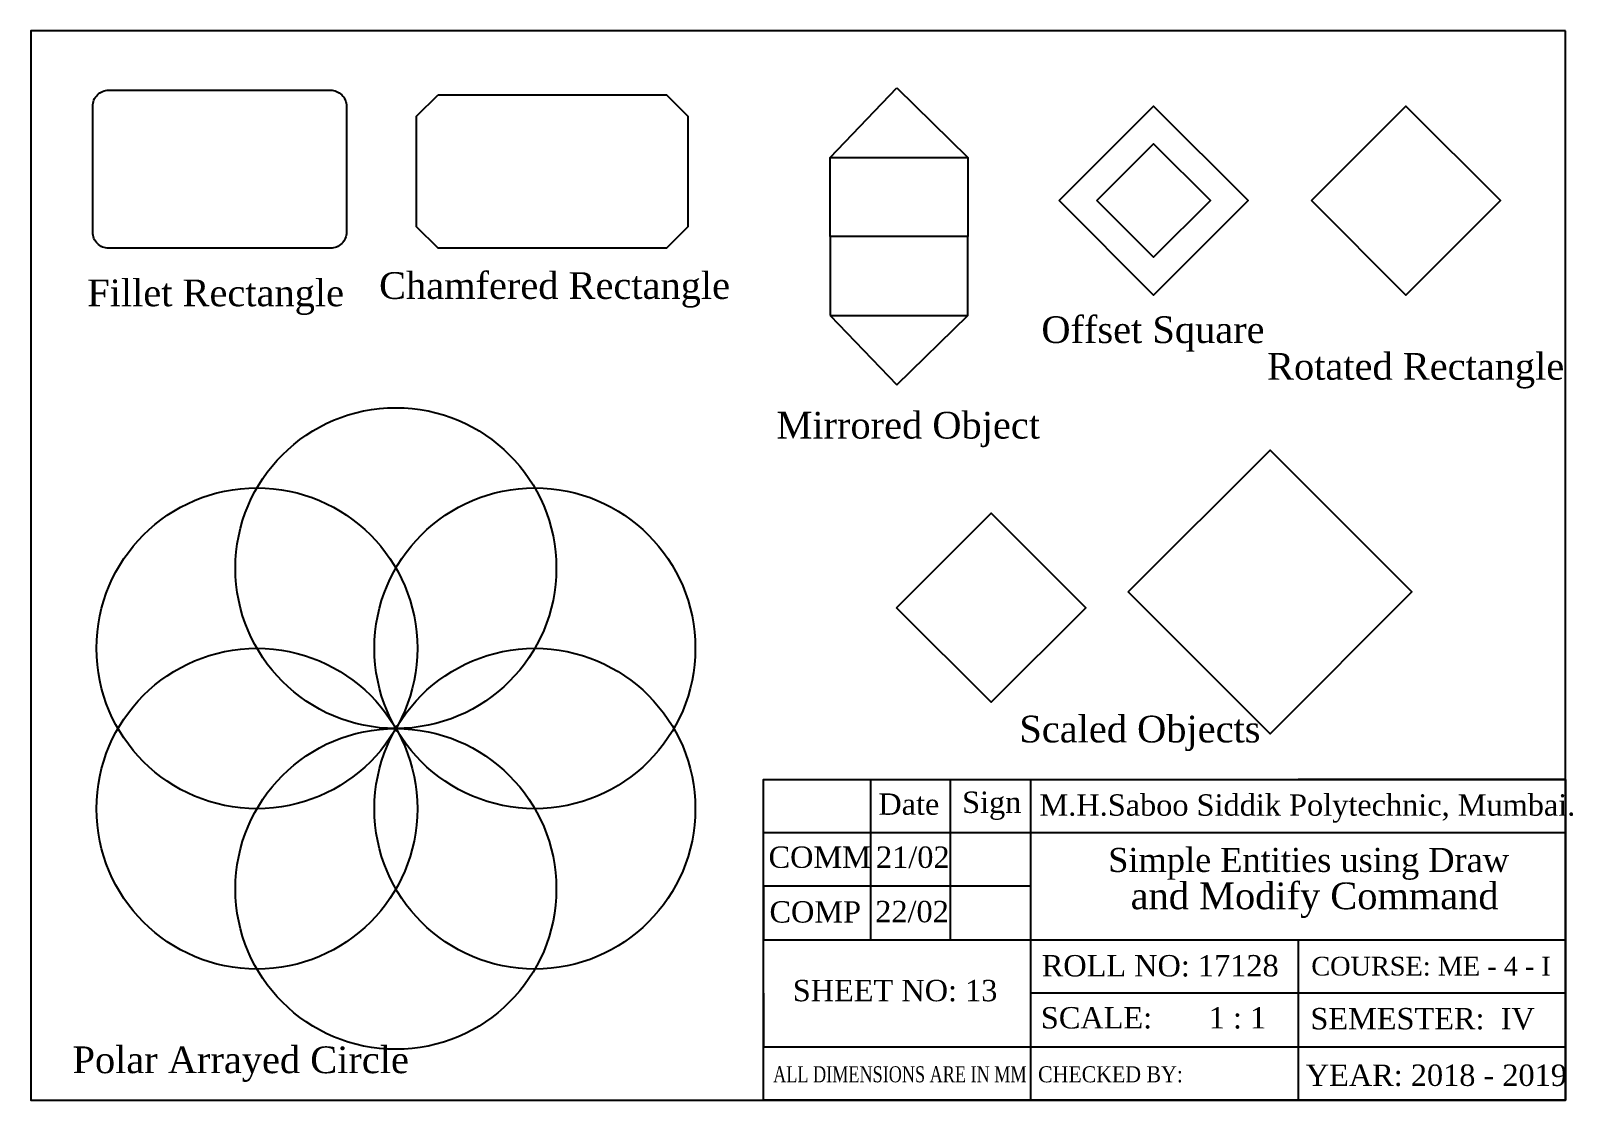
# Model space of a CAD drawing. Header units: inches. Extents: x -155 to 133, y -32 to 168.
import ezdxf

# ---------------------------------------------------------------- set-up
doc = ezdxf.new("R2010")
doc.units = ezdxf.units.IN
doc.header["$MEASUREMENT"] = 0
doc.styles.add('01', font='times.ttf', dxfattribs={"height": 5})
doc.styles.add('Saad Sheet', font='times.ttf', dxfattribs={"height": 4.5})

# ---------------------------------------------------------------- blocks, each defined once
blk = doc.blocks.new('*U1')
blk.add_circle((0, 0), 30)
blk = doc.blocks.new('*U2')
at = {"color": 0, "linetype": 'ByBlock', "lineweight": -2, "transparency": 16777216}
for p, rotation in [((-100.04, 130.31), 180), ((-126.02, 115.31), 240), ((-74.05, 115.31), 120), ((-126.02, 85.31), 299.9999999999999), ((-74.05, 85.31), 59.99999999999997)]:
    blk.add_blockref('*U1', p, dxfattribs=dict(at, rotation=rotation))
blk.add_blockref('*U1', (-100.04, 70.31), dxfattribs=at)

msp = doc.modelspace()

# ---------------------------------------------------------------- linework, layer by layer
for p, q in [((-5.85, 144.63), (6.62, 157.61)), ((6.62, 157.61), (19.93, 144.63)), ((-5.85, 115.05), (6.62, 102.06)), ((6.62, 102.06), (19.93, 115.05)), ((131.69, 28.3), (131.69, -31.7))]:
    msp.add_line(p, q)
for points in [[(131.69, 168.3), (-155.31, 168.3), (-155.31, -31.7), (131.69, -31.7)], [(-79.17, 156.32), (-36.44, 156.32), (-32.44, 152.32), (-32.44, 131.63), (-36.44, 127.63), (-79.17, 127.63), (-83.17, 131.63), (-83.17, 152.32)], [(36.97, 136.54), (54.65, 154.22), (72.33, 136.54), (54.65, 118.87)], [(84.14, 136.54), (101.82, 154.22), (119.5, 136.54), (101.82, 118.87)], [(44.04, 136.54), (54.65, 147.15), (65.26, 136.54), (54.65, 125.94)], [(-5.85, 144.63), (19.93, 144.63), (19.93, 129.84), (-5.85, 129.84)], [(-5.85, 115.05), (19.93, 115.05), (19.93, 129.84), (-5.85, 129.84)], [(49.91, 63.36), (76.42, 89.87), (102.94, 63.36), (76.42, 36.84)], [(6.58, 60.41), (24.26, 78.09), (41.94, 60.41), (24.26, 42.74)]]:
    msp.add_lwpolyline(points, close=True)
msp.add_lwpolyline([(-140.74, 157.2), (-99.29, 157.2, -0.414214), (-96.29, 154.2), (-96.29, 130.63, -0.414214), (-99.29, 127.63), (-140.74, 127.63, -0.414214), (-143.74, 130.63), (-143.74, 154.2, -0.414214)], format="xyb", close=True)
for points in [[(131.69, 8.3), (131.69, 18.3), (-18.31, 18.3), (-18.31, 28.3), (1.69, 28.3), (1.69, -1.7), (16.69, -1.7), (16.69, 28.3)], [(131.69, -31.7), (-18.31, -31.7), (-18.31, 28.3), (131.69, 28.3), (81.69, 28.3)], [(81.69, -1.7), (81.69, -31.7), (31.69, -31.7), (31.69, 28.3)], [(31.69, 8.3), (-18.31, 8.3), (-18.31, -1.7), (131.69, -1.7), (131.69, -11.7), (31.69, -11.7)], [(-18.31, -11.7), (-18.31, -21.7), (131.69, -21.7)]]:
    msp.add_lwpolyline(points)

# ---------------------------------------------------------------- block references
msp.add_blockref('*U2', (12.99, -62.5))

# ---------------------------------------------------------------- texts
for s, height, style, p in [('Fillet Rectangle', 5, '01', (-144.77, 116.79)), ('Chamfered Rectangle', 5, '01', (-90.19, 118.16)), ('Offset Square', 5, '01', (33.66, 109.91)), ('Rotated Rectangle', 5, '01', (75.86, 103.04)), ('Mirrored Object', 5, '01', (-15.88, 92.04)), ('Scaled Objects', 5, '01', (29.54, 35.21)), ('Sign', 4, 'Saad Sheet', (18.83, 22.02)), ('Date', 4, 'Saad Sheet', (3.17, 21.67)), ('M.H.Saboo Siddik Polytechnic, Mumbai.', 4, 'Saad Sheet', (33.31, 21.5)), ('COMM', 4, 'Saad Sheet', (-17.36, 11.75)), ('21/02', 4, '01', (2.73, 11.74)), ('Simple Entities using Draw', 4.5, 'Saad Sheet', (46.16, 10.98)), ('and Modify Command', 5, 'Saad Sheet', (50.35, 4.01)), ('COMP', 4, 'Saad Sheet', (-17.19, 1.51)), ('22/02', 4, '01', (2.59, 1.57)), ('ROLL NO: 17128', 4, 'Saad Sheet', (33.73, -8.56)), ('COURSE: ME - 4 - I', 3.5, 'Saad Sheet', (84.13, -8.39)), ('   SHEET NO: 13', 4, 'Saad Sheet', (-17.36, -13.2)), ('SCALE:       1 : 1', 4, 'Saad Sheet', (33.56, -18.29)), ('SEMESTER:  IV', 4, 'Saad Sheet', (83.96, -18.46)), ('Polar Arrayed Circle', 5, '01', (-147.52, -26.65)), ('YEAR: 2018 - 2019', 4, 'Saad Sheet', (83.1, -29.04))]:
    msp.add_text(s, height=height, dxfattribs=dict(style=style)).set_placement(p)
at = {"style": 'Saad Sheet'}
for s, width, p in [('ALL DIMENSIONS ARE IN MM ', 0.75, (-16.5, -28.36)), ('CHECKED BY:', 0.9, (33.04, -28.36))]:
    msp.add_text(s, height=3, dxfattribs=dict(at, width=width)).set_placement(p)

doc.saveas('drawing.dxf')
